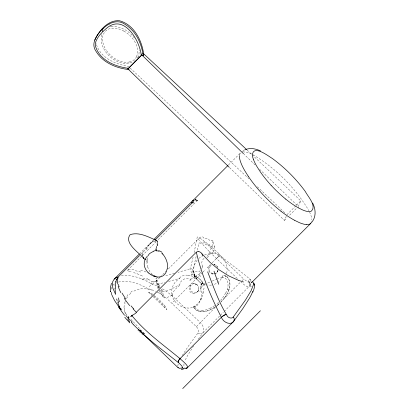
<?xml version="1.0" encoding="UTF-8"?>
<svg xmlns="http://www.w3.org/2000/svg" width="409" height="409" viewBox="0 0 409 409"><rect width="100%" height="100%" fill="white"/><g stroke="black" fill="none" stroke-linecap="round" stroke-linejoin="round"><path stroke-width="0.31" stroke-dasharray="2.04 1.53" d="M133.922 291.101L137.122 289.695L140.435 288.897L144.459 288.677L148.902 289.265L148.942 288.744A5.619 3.067 -54.4 0 1 149.694 286.571L150.088 285.789A5.312 2.889 -54.5 0 1 151.514 283.872L155.916 285.37L160.103 287.353M147.286 262.951L147.312 262.164M158.053 288.872L158.084 287.726A6.012 5.399 -14.3 0 1 158.309 286.965L158.508 286.096L157.562 284.756L155.977 278.575L156.427 278.069L157.946 277.66M157.526 284.638L158.227 284.04L164.781 282.45M177.772 366.137L178.263 363.616M147.317 262.036L147.721 259.24M183.963 363.892L183.922 366.367L185.129 367.584M111.156 289.214L111.902 286.781M197.47 250.134L198.825 243.135L199.382 242.874L200.952 243.59L201.882 243.329A6.012 5.399 -14.3 0 1 202.7 243.048L203.958 242.905A1.253 1.125 -14.3 0 1 204.423 243.064L206.208 244.971L208.171 244.372L209.572 244.679L211.734 247.108L213.365 246.29L214.326 246.571L214.526 248.718L212.915 253.846A16.703 15 -14.3 0 0 204.331 255.068M204.081 288.069L202.89 292.486M194.111 252.629L197.194 237.246L197.7 236.791L199.249 237.501L200.333 237.261A6.012 5.399 -14.3 0 1 201.151 236.98L202.409 236.837A1.253 1.125 -14.3 0 1 202.874 236.995L204.658 238.907L206.617 238.309L208.023 238.611L210.185 241.044L211.816 240.226L212.777 240.502L214.536 247.01M196.172 256.356L191.995 274.383A6.892 6.191 -14.3 0 0 191.923 274.828L191.473 274.93A14.913 13.395 -14.3 0 0 190.931 275.078L188.457 275.83A16.703 15 -14.3 0 1 194.479 276.642L194.454 275.237L193.15 271.034A12.633 11.35 -14.3 0 0 192.649 269.94L191.749 268.887A1.35 1.212 -14.3 0 0 191.361 268.733L190.374 268.764A6.892 6.191 -14.3 0 0 189.955 268.856L177.981 272.363M218.109 270.088C215.609 279.5 202.547 269.991 211.182 264.797M226.566 273.509C229.423 263.861 221.744 253.084 211.709 252.588M142.833 254.424L142.956 253.943M193.089 257.235L190.436 268.376A6.892 6.191 -14.3 0 0 190.374 268.764L191.923 274.828L192.91 274.802A1.35 1.212 -14.3 0 1 193.299 274.95L193.764 275.359A7.357 6.61 -14.3 0 1 194.495 276.658L190.389 279.265L190.052 279.107A7.045 6.329 -14.3 0 0 179.74 284.623C174.346 287.159 167.639 292.225 161.284 291.54C160.573 290.554 162.956 289.316 161.146 288.923M239.546 154.827L240.155 153.339L241.233 152.347M124.658 303.028L125.456 300.605M224.439 298.059C228.498 292.691 232.951 282.931 227.246 276.99C225.666 275.538 221.52 273.892 227.102 276.857C233.882 284.725 227.005 295.865 221.029 302.036M101.555 34.745C98.068 51.074 117.812 68.651 133.472 61.846M225.691 293.059C228.968 288.212 229.72 277.982 222.128 276.944A13.814 13.18 23.1 0 1 213.979 284.485L213.723 284.567M202.736 292.972L202.573 293.504M201.172 297.916L199.873 301.377M200.65 272.036L200.277 273.074M198.518 290.37L198.81 288.033M201.882 268.401L202.475 266.648L201.576 268.365M101.729 34.208L101.928 33.676M202.552 266.586L202.67 266.269A7.045 6.329 -14.3 0 1 204.163 258.202M225.63 276.152L225.298 276.852L225.962 275.334M217.792 270.83L217.348 271.883L217.665 271.136M229.628 167.68L284.408 220.4L286.264 216.197M252.021 154.663L300.794 200.865L298.319 206.468L259.546 169.234M136.534 56.682C138.978 51.539 137.179 45.476 134.3 40.905M137.71 57.587L138.549 55.696A13.62 13.154 23.8 0 0 138.963 54.198L139.218 50.01M198.416 290.6L197.997 291.336M126.427 298.621L127.674 296.658M182.281 355.539L188.222 346.346L197.925 332.987C199.26 330.927 197.987 328.222 196.397 326.699L171.698 303.135A57.055 36.115 47.9 0 0 166.647 298.596M144.326 250.962L144.628 250.472M193.636 345.866L187.803 355.181A185.65 16.825 -46.3 0 0 184.817 361.213M200.308 270.594L198.861 271.852L193.15 271.034L194.398 275.911M198.319 339.107L202.961 332.706C205.032 329.265 202.767 324.95 200.19 322.45L173.094 296.689L167.393 292.031L161.535 288.151M196.397 326.699L215.405 307.215M146.049 248.406L147.971 246.09M145.538 249.096L149.638 244.311M193.094 293.36L195.962 293.028L198.12 291.121M197.496 291.919L197.89 291.433M194.209 283.657C188.344 282.997 187.102 292.721 193.171 293.381M190.088 285.533L190.415 285.165M209.403 266.233L209.73 265.865M216.811 272.619L217.138 272.251M112.894 285.293L114.586 283.79M202.158 283.555L200.461 285.303M129.341 294.638L131.412 292.762M129.224 66.447C116.723 64.632 100.875 58.507 96.57 44.872A10.394 10.041 23.8 0 1 96.279 42.955M149.679 244.27L149.985 243.963M134.198 61.457L135.098 60.563M137.787 57.863L139.633 56.028M141.826 53.819L142.726 52.919M139.612 253.784L153.533 239.843M228.421 165.011L240.579 152.838M149.842 244.107L153.329 241.059M140.44 254.695L144.587 250.538M197.45 200.354L157.613 240.247M153.344 281.913A2.5 2.265 -40.9 0 1 152.087 281.622L150.461 283.248C141.494 278.1 130.931 274.066 120.45 275.906M152.547 284.178L155.64 281.218A6.099 4.264 -30.1 0 0 156.478 280.61M168.375 268.897L198.201 239.03A1.109 1.002 -14.1 0 1 198.917 238.687M202.45 272.537L175.824 299.199A6.033 0.547 -46.3 0 0 172.097 303.381M202.869 272.113L205.405 269.572M207.097 267.88L210.482 264.495M212.169 262.803L216.397 258.57A4.898 0.445 -46.3 0 1 217.603 257.414A6.575 0.598 -46.3 0 1 218.268 256.826A6.938 0.629 -46.3 0 1 218.841 256.356M286.883 214.797L295.574 206.09M296.448 205.216L300.794 200.865M284.408 220.4L287.016 217.787M289.628 215.175L296.581 208.212M215.829 306.791L219.209 303.406M220.901 301.714L240.344 282.241M219.561 316.085L202.961 332.706A4.029 3.891 23.8 0 1 200.41 333.882M220.4 315.247L223.319 312.323M224.152 311.489L248.646 286.96A3.548 3.43 23.8 0 0 249.638 284.577A3.374 3.257 23.8 0 0 249.505 283.728M141.734 256.146L127.593 270.308L128.993 270.206M142.184 255.697L156.335 241.53M159.822 277.46L157.255 280.032A4.458 3.231 -29.8 0 1 157.097 280.18L156.519 280.656M160.251 277.031L166.238 271.034M241.949 280.686L243.866 279.163L248.197 282.21M205.517 284.5A13.814 13.18 23.1 0 1 204.377 284.091L204.152 284.291A40.256 38.41 23.1 0 0 200.507 288.059M151.938 242.138L153.948 240.676M217.107 305.528L219.408 303.596L215.778 306.561M194.566 278.094L194.909 277.926M242.327 151.412L244.674 149.939M197.941 274.925L199.341 274.327M210.441 308.181L206.412 309.807L202.823 310.518M195.839 306.28C186.458 311.382 173.498 304.996 171.928 294.388M209.71 282.21L207.102 283.319M172.153 295.324C169.208 296.377 165.916 298.759 162.833 297.609L161.166 291.244M212.225 281.07L216.801 279.183M116.396 282.798L117.214 282.471M248.606 282.236L251.187 281.678M194.295 278.181L193.999 278.263M174.531 273.33L165.809 275.707M168.523 281.464L179.761 278.365L178.319 279.311A16.703 15 -14.3 0 0 172.138 295.257M194.459 306.837L193.927 307.185M192.24 278.708L192.598 278.611M118.538 282.052C129.096 279.746 139.939 283.892 148.902 289.265M110.123 26.83L111.176 26.621M129.581 61.963C124.909 62.976 120.041 61.56 115.962 59.269A28.293 27.367 22.6 0 1 106.054 49.954M221.008 277.977L223.498 277.553M242.752 151.851L246.653 152.214L251.55 154.06M251.535 286.499C247.399 288.386 244.112 284.536 241.218 282.246M195.415 199.843L196.192 199.97L195.108 199.812L197.378 200.303M195.124 199.822L196.238 199.965L195.073 199.802M194.612 283.682L196.126 284.137M135.328 270.676L141.35 272.179M130.282 271.607L131.11 271.827M127.501 270.605L129.356 271.356M215.062 264.684L214.055 264.403L215.921 265.114L217.772 267.271M150.379 289.633L151.877 290.093M196.376 200.032L197.44 200.338M133.492 272.522L137.122 273.774M152.485 284.163L152.419 284.137A8.246 4.806 47.5 0 1 150.466 283.207L151.524 283.892M194.51 276.653L195.993 277.21A16.703 15 -14.3 0 1 197.429 259.935M137.179 273.795L140.768 275.283M159.495 290.001L160.548 290.692L160.088 292.522L160.41 293.555L163.452 295.462L162.721 297.312M141.77 275.743L142.526 276.101M253.038 154.791C275.917 168.217 295.344 188.002 308.928 210.707M157.296 292.43L157.905 292.757M123.896 31.084L119.316 29.1L115.154 28.247A15.215 14.683 23.8 0 0 111.355 28.344C105.415 28.916 101.473 35.087 102.526 40.772A17.73 17.137 23.1 0 0 102.751 42.204L103.993 46.156L106.038 49.964M146.565 278.212L147.598 278.795M148.37 279.255L152.092 281.617M202.455 283.979C198.058 281.637 194.842 277.241 193.958 272.333M202.828 240.011L203.391 240.39M152.935 294.357C152.122 293.974 148.856 291.418 148.656 292.338A2.26 1.319 47.4 0 0 148.789 292.466L152.388 294.991M196.443 284.316L197.675 285.395L198.595 287.062M163.784 296.499L166.611 298.667M204.434 241.157L204.837 241.479M153.83 296.116L160.522 302.246L166.422 309.27A1.774 1.038 47.4 0 0 166.678 309.495L166.867 309.46A0.976 0.567 47.6 0 0 166.821 309.296L166.253 308.166A15.051 8.707 47.8 0 0 165.855 307.537M144.464 333.841L143.344 332.895M152.347 274.47L150.031 271.944L148.375 268.851A27.592 20.593 -20.6 0 1 147.986 267.757L147.797 267.072M143.467 333.187L143.452 333.166A4.79 0.567 44.5 0 0 144.254 333.836M205.901 242.358L208.498 244.756M218.943 254.367C229.495 263.974 241.796 271.458 252.128 281.305M159.413 288.064C157.439 286.208 160.538 283.938 156.724 283.212A1.253 1.125 -14.3 0 1 156.504 282.808L156.535 281.663A6.012 5.399 -14.3 0 1 156.759 280.896L156.918 279.894L155.977 278.575M140.149 330.303L143.181 332.936M140.256 330.298L143.16 332.921M130.164 68.098L248.861 178.728M247.087 150.026L251.571 154.239M257.373 186.765L285.093 213.094M219.495 255.906A5.746 0.521 -46.3 0 0 218.83 256.361A5.874 0.532 -46.3 0 1 219.505 255.901L243.866 279.163M198.201 239.03L203.866 245.758L210.543 252.828L237.716 278.912M148.784 292.466L152.092 295.615M153.196 296.668L166.422 309.27M249.577 278.872L251.571 281.193M210.425 246.617L208.585 244.843M255.098 164.939L243.984 154.183M124.684 312.599L125.011 312.951M125.67 313.647L127.475 315.574M144.418 333.795L129.438 317.675M164.045 304.935L164.377 305.375M204.045 285.513L202.593 282.522L199.863 279.189L197.567 277.374L194.444 275.738L194.873 276.867L194.163 274.112M196.202 278.12L196.826 279.05M201.928 281.535L202.593 282.522M193.391 306.888C197.762 315.232 209.505 311.295 215.349 306.847C211.581 309.301 207.337 311.346 202.777 311.561A11.825 11.37 33.1 0 1 198.748 311.126M309.582 212.041L311.28 216.366L311.893 219.725M125.998 314L125.767 313.473M125.737 313.396L125.22 312.062M203.866 285.032L204.137 285.763M194.883 276.903L195.032 277.609A1.784 0.792 15.2 0 1 194.878 277.91M161.903 289.393L163.452 295.462M158.999 284.628L159.617 287.052M156.918 279.894L158.467 285.963M158.58 286.867L158.891 288.079M159.51 290.508L160.134 292.931M156.468 282.645L158.017 288.713M124.571 309.731L124.264 307.45M142.066 52.935L142.158 53.497M212.987 240.942C212.665 246.305 209.592 252.583 207.082 256.699A7.045 6.329 -14.3 0 0 206.054 257.051M229.096 289.183A1.692 0.506 17.3 0 1 227.276 289.209M198.738 311.167A8.006 7.643 31 0 1 193.83 307.231M193.851 306.954A1.871 0.373 -24.4 0 1 194.479 306.029A14.576 13.906 23.1 0 0 200.507 288.059M225.579 293.002A37.209 35.501 23.1 0 1 220.538 300.339M218.524 302.389A37.209 35.501 23.1 0 1 216.346 304.276M214.613 305.569A37.209 35.501 23.1 0 1 210.395 308.1M202.818 310.482A10.619 10.133 23.1 0 1 198.902 310.237A6.457 6.161 23.1 0 1 194.413 306.05M179.725 278.258A4.663 2.05 -16.1 0 1 183.743 275.467A4.663 2.05 -16.1 0 1 188.498 275.814M172.276 295.267A16.304 6.365 -30.3 0 1 180.129 285.068M198.805 258.514A16.703 15 -14.3 0 1 201.836 256.279M207.353 257.828A16.207 3.732 -68.8 0 1 213.094 253.437M194.822 277.532A13.599 0.537 74 0 1 195.195 278.595M195.533 284.056A14.642 0.567 78.1 0 1 195.747 284.991M194.74 278.156A5.675 1.887 7 0 1 194.479 278.248M195.742 278.156A10.644 1.299 -7.4 0 1 195.415 278.268M190.17 279.914A13.799 1.094 -17.7 0 1 190.742 279.756M189.684 280.344A15.624 4.013 -25.6 0 1 191.31 279.807M194.459 276.157A3.962 1.263 18.9 0 1 195.809 276.959M196.284 277A12.74 5.01 14 0 1 197.256 274.659M200.062 272.885A3.415 1.943 88.4 0 1 199.331 274.296M200.487 275.743A13.809 2.04 -74.9 0 1 200.021 276.821M199.837 301.336A16.227 9.637 80.2 0 1 194.469 306.883M203.503 291.637A9.335 0.782 -72.9 0 1 200.727 300.508M201.448 283.713A14.356 2.924 -63.7 0 1 199.929 291.709M200.538 288.023A2.122 1.207 72.7 0 1 200.671 285.129L202.153 283.636A15.113 3.645 -35.2 0 0 205.645 283.718M216.882 279.025A9.443 2.05 -22.6 0 1 221.228 277.829M213.682 273.841A16.058 0.787 -3.6 0 1 211.847 273.974M222.067 276.944A1.968 0.92 -59 0 1 224.117 275.257M202.194 283.652A2.137 0.337 23.9 0 1 202.649 283.524M211.637 285.017A13.814 13.18 23.1 0 1 207.547 284.971M202.997 283.682A2.239 0.322 21.3 0 1 204.372 284.127M218.012 269.991A4.489 4.397 89.6 0 1 211.085 272.864A4.489 4.397 89.6 0 1 211.663 265.247M213.718 264.751A4.489 4.397 89.6 0 1 217.874 267.895M147.782 259.199A17.25 7.74 -37.4 0 1 147.623 257.67M147.644 259.398A11.825 5.7 -48.7 0 1 146.805 259.475M146.56 262.404A20.583 14.596 -35.1 0 1 146.739 259.393M216.397 258.565A4.734 0.429 -46.3 0 1 217.603 257.419M157.935 292.45A38.712 24.105 47.7 0 1 163.881 296.223M151.826 289.828A31.994 19.141 46.6 0 1 155.446 291.249M148.861 289.132A30.92 17.643 44.6 0 1 150.343 289.495M197.92 332.987A3.114 3.011 23.8 0 0 199.377 333.775L199.418 333.785A3.436 3.318 23.8 0 0 200.405 333.867M219.009 256.192A47.833 9.637 42.6 0 1 207.373 244.383M130.742 292.369A65.011 29.591 26.7 0 1 132.961 290.477M126.923 296.423A87.592 36.473 15.8 0 1 128.196 294.245M123.978 307.415A97.71 37.756 6.9 0 1 125.082 303.095M124.627 311.975A93.738 35.675 12.6 0 1 124.142 309.659M146.432 259.884A13.988 6.457 -46 0 1 146.34 259.873M142.654 256.126A19.591 8.241 -30.7 0 1 142.751 254.459M142.24 254.28A18.006 7.372 -32.8 0 1 143.206 251.295M195.666 200.354A49.561 9.836 47.5 0 1 198.058 201.146M195.364 199.597A49.745 13.016 63.2 0 1 196.069 198.8M218.948 253.657A45.082 7.674 42.6 0 1 210.978 246.412M204.449 242.123A34.683 28.564 58.9 0 1 205.476 242.992M203.232 240.65A26.018 23.978 73 0 1 204.255 241.417M199.863 238.457A9.811 9.458 -74.2 0 1 202.787 240.068M199.802 238.657A3.129 2.889 -16 0 0 199.541 238.626A2.142 1.963 -14.9 0 0 198.912 238.646M140.645 270.318A49.52 25.675 46.4 0 1 157.388 277.808M147.675 267.118A27.347 20.389 -22.2 0 1 146.933 263.023M154.178 295.482A29.474 17.357 47.3 0 1 163.886 305.022M164.423 305.354A21.396 12.526 47.6 0 1 165.921 307.517M143.421 333.468A21.416 2.495 44.4 0 1 139.086 329.511M155.205 281.116A4.218 3.313 -30.9 0 1 153.36 281.74M129.229 271.371A40.603 1.743 11 0 1 129.658 271.423M141.55 278.826A47.787 5.327 24.4 0 1 143.569 279.572M140.665 275.058A49.76 18.661 43 0 1 141.667 275.513M143.334 278.13A50.082 17.976 42 0 1 147.163 280.231M147.629 278.984A48.727 21.513 46 0 1 148.401 279.444M128.283 269.373A51.871 21.784 40.1 0 1 134.489 269.465M143.262 335.043A36.074 10.322 41.7 0 1 139.827 332.266M138.339 330.999A36.074 10.322 41.7 0 1 137.843 330.569M153.712 240.195A13.441 3.773 -59.2 0 1 154.679 239.863M151.243 242.685A7.797 1.247 -47.9 0 1 152.03 241.995M150.272 243.6A7.055 1.002 -47.2 0 1 151.264 242.665M149.571 244.429A7.055 0.925 -46.9 0 0 148.62 245.42A7.684 1.155 -47 0 0 148.002 246.09M146.044 249.889A13.563 3.696 -44.4 0 1 147.378 248.12M136.616 56.723A10.588 10.22 21.9 0 1 129.576 61.943M123.886 31.099A28.216 27.193 23.7 0 1 134.28 40.915M129.852 68.262A2.127 0.516 45 0 1 129.944 68.446M134.408 38.047A29.75 28.737 23.8 0 0 125.405 29.934L120.486 27.628L115.364 26.498A16.749 16.176 23.8 0 0 111.171 26.611M109.356 24.791A32.367 31.268 23.8 0 1 109.75 24.509M197.005 279.291A4.657 1.13 45 0 0 202.659 283.595A4.657 1.13 45 0 0 198.472 277.992A4.657 1.13 45 0 0 197.005 279.291M190.175 287.778A4.693 4.243 63.6 0 0 196.586 292.476A4.693 4.243 63.6 0 0 196.775 284.541A4.693 4.243 63.6 0 0 190.175 287.778"/><path stroke-width="0.61" d="M115.011 288.161L115.614 294.429L112.848 288.171L112.352 283.391L112.792 281.535L113.86 279.598L115.512 277.992L117.317 276.939M192.194 201.678L192.102 202.956M192.005 202.624L192.01 202.936M192.005 202.726L192.066 202.164M157.69 244.827L157.659 245.323M117.782 278.969L118.104 277.057L139.607 255.528M239.439 155.527L239.444 157.138A60.875 14.76 45 0 0 240.615 162.005L241.525 164.321A61.493 14.908 45 0 0 244.608 170.42L248.156 176.131M115.128 285.784L115.849 281.811M192.025 202.419L192.092 201.985M167.526 268.948C168.206 263.703 166.294 258.294 162.915 254.296M94.74 40.133C98.988 30.721 108.191 19.606 119.571 20.762C134.172 24.78 141.923 40.491 143.758 54.499L143.232 55.701A1.109 0.271 45 0 1 143.109 55.742L142.93 55.675M116.033 281.193L116.611 279.598M311.622 221.949L310.738 223.401L251.607 282.609M111.478 283.233L110.338 287.849L110.675 291.919L110.578 291.239M252.808 292.184C253.928 289.485 255.196 286.366 253.963 283.483L254.434 285.083M128.825 69.571C116.335 68.16 103.14 62.822 96.284 51.733C90.067 43.298 97.178 35.041 102.444 28.681M229.183 167.25L127.92 68.886L141.846 54.908A2.868 0.695 45 0 0 142.951 55.706M147.981 255.855L148.866 254.424A3.952 1.754 -37.9 0 1 149.95 253.34L153.365 251.387M116.836 279.096L118.032 277.133M311.924 222.021C316.413 216.652 315.666 208.922 312.665 203.028M198.084 251.647A3.047 2.827 -83.4 0 0 196.34 252.2C201.632 275.17 211.422 298.079 222.353 319.235C224.597 322.45 230.114 325.313 233.278 321.801L242.859 308.56L249.347 298.417A169.377 15.353 -46.3 0 0 252.742 291.366M147.327 256.162C138.968 265.543 148.789 277.343 159.433 277.051M251.637 282.578L251.837 281.929M141.274 55.501C140.072 41.958 125.814 15.895 109.147 26.319A32.367 31.268 23.8 0 0 108.078 27.081C103.027 31.033 98.073 35.741 95.752 41.841A10.394 10.041 23.8 0 0 95.696 46.871C100.098 60.404 115.456 66.749 128.487 68.308M127.92 68.886L141.846 54.908M139.162 254.234L114.346 279.025M153.983 239.393L191.386 201.939M227.971 165.461L192.854 200.63L193.667 200.103M155.262 239.848L192.133 202.92M136.545 312.047L196.075 252.435M131.662 315.319C145.307 332.272 163.401 344.874 180.032 358.657A5.419 1.999 -39.3 0 0 178.258 362.287A5.634 2.076 -39.3 0 1 180.037 358.657L221.218 317.415A4.53 1.672 -39.3 0 1 222.603 316.244A6.079 2.244 -39.3 0 1 223.585 315.579A5.685 2.096 -39.3 0 1 225.998 314.439M178.007 367.522L179.582 368.376L182.557 367.829A3.114 3.011 23.8 0 0 184.009 368.616L184.05 368.627A3.436 3.318 23.8 0 0 185.037 368.708A3.778 3.65 23.8 0 0 186.039 368.519A4.167 4.024 23.8 0 0 187.593 367.548L233.278 321.801M182.721 388.55L260.39 310.774M310.738 223.401L309.685 224.117A60.844 14.75 45 0 1 306.203 224.546M127.935 68.84L127.971 68.809A2.868 0.695 45 0 0 129.04 69.632M101.918 29.883C107.572 23.385 117.291 18.512 125.159 24.433C135.941 31.033 141.601 43.548 143.232 55.701M182.588 367.814L181.898 366.065L179.055 363.115L154.142 343.56L139.367 330.753M244.674 149.939C249.746 147.46 255.686 148.61 260.574 150.972M186.668 367.665C190.374 367.006 181.136 359.808 180.032 358.657M182.209 369.112L181.417 369.143L183.457 369.082M306.208 224.551L304.403 224.275A61.519 14.913 45 0 1 299.373 222.639L294.388 220.216M153.355 275.891L155.4 276.397M243.493 281.99L238.749 280.436M156.039 276.561L154.484 275.901M238.575 280.375L228.575 275.799L218.631 269.516L209.991 262.343L201.934 253.779L202.583 256.054M158.503 250.957L159.029 251.192M298.437 207.884L302.604 209.94A50.01 12.122 45 0 0 306.801 211.335L308.314 211.581A50.036 12.132 45 0 0 311.223 211.228C317.057 205.901 307.783 196.519 305.365 191.56C296.131 178.958 284.94 167.756 272.363 158.493C268.11 155.982 253.258 144.193 252.353 155.093A50.051 12.132 45 0 0 253.34 159.162M280.973 211.218L279.137 209.761A40.89 9.913 45 0 1 261.729 193.299L259.234 190.492A50.803 12.316 45 0 1 248.191 176.151M156.703 240.538C148.6 237.128 139.096 231.612 130.113 234.674C123.579 243.355 139.801 253.099 143.968 258.565L144.244 258.759A13.988 6.457 -46 0 0 145.507 259.659M143.176 53.339L246.637 149.602M252.614 281.867L253.248 282.45L253.447 284.684L251.095 290.687L245.564 299.874L233.237 317.077C231.785 318.836 229.096 317.946 227.67 316.617C218.968 302.875 213.58 286.985 207.665 271.837M161.754 253.094L162.199 253.529M133.411 324.664L178.268 367.87M139.188 330.579L138.308 329.731M141.831 54.954L243.539 153.748M130.461 320.676L128.927 319.061A1.605 0.378 52.1 0 1 128.666 318.775L128.273 318.013M133.682 308.938L131.038 305.881M133.268 324.501L131.279 322.169M127.991 318.023L125.798 315.446M119.213 307.277L114.592 300.62L111.954 295.134M125.629 298.831L122.056 293.141M121.32 309.501L120.982 309.005M120.946 309.506L120.456 308.703M120.875 308.841L120.66 308.514M120.762 309.219L120.911 309.455M119.54 306.975L119.377 306.638A17.495 8.395 57.2 0 1 119.188 306.31M120.072 308.069L119.97 307.803M119.223 306.31L117.731 302.568M253.34 159.157L254.107 161.09A49.99 12.117 45 0 0 256.704 166.177L259.689 170.936A41.723 10.118 45 0 0 271.06 185.262M119.142 286.878L118.37 284.413M111.795 294.669L111.529 293.754M117.076 300.503L116.642 298.948M157.434 241.929L157.526 242.307M111.422 293.309L111.243 292.435M294.362 220.175A50.885 12.336 45 0 1 280.993 211.269M285.681 199.065A35.271 8.553 45 0 1 271.095 185.262M298.412 207.844A41.779 10.128 45 0 1 285.697 199.106M187.593 367.543A4.126 3.988 23.8 0 1 186.039 368.519M233.263 317.052A3.43 3.313 23.8 0 1 233.253 321.776M225.972 314.48A5.654 2.05 -39.2 0 0 223.58 315.641A6.099 2.209 -39.3 0 0 222.614 316.28M120.031 308.943A46.099 12.745 40.9 0 1 118.508 307.011M120.205 308.846A12.219 2.802 40.9 0 1 119.632 307.767M119.408 301.75A33.293 6.692 68.8 0 1 118.39 297.91M154.643 241.448A18.006 4.647 -59.9 0 1 156.345 240.696M156.724 240.497A19.591 5.251 -68.6 0 1 157.496 241.806M157.184 242.91A17.96 4.836 -68.7 0 1 157.194 245.543M156.601 246.392A13.988 4.468 -63.7 0 1 155.732 249.93M156.642 249.439A11.825 5.005 -57.6 0 1 156.253 250.533M156.371 250.901A20.583 11.564 -66.4 0 1 158.477 251.024M153.421 251.228A17.25 7.97 -38.9 0 1 156.535 250.369M143.856 258.646A17.96 7.551 -35.6 0 1 143.084 256.918M193.621 202.936A55.021 11.738 45 0 1 193.513 201.238M198.186 251.494A5.746 5.363 87 0 1 201.98 253.744M248.283 280.83A57.873 8.793 31 0 1 249.894 285.871M136.647 312.292A11.677 6.524 -54.7 0 1 131.626 315.477M136.023 312.031A45.859 12.638 41.4 0 1 133.099 308.836M159.106 250.814A27.347 15.389 -81.1 0 1 162.02 252.297M162.215 253.483A27.592 14.658 -89.2 0 1 162.93 254.245M167.112 268.938A8.471 6.835 -71.3 0 1 159.433 277.067M128.339 318.054A2.423 0.971 40.9 0 1 128.319 317.865A3.753 1.626 33.3 0 1 128.365 317.665M128.523 317.589A8.471 3.763 16.3 0 1 128.406 316.361M130.481 316.684A12.981 4.622 -4.9 0 1 131.877 316.034M131.55 315.866A14.024 6.452 4.8 0 1 132.189 315.636M118.646 302.854A27.377 10.205 61.2 0 1 118.022 300.973M119.648 308.054A12.71 5.532 58 0 1 119.106 306.98M120.123 308.693A7.296 2.163 59.5 0 1 119.73 307.977M132.184 321.98A29.197 3.298 44.2 0 1 131.197 320.968M115.338 288.289A52.326 31.994 36.9 0 1 115.404 285.901M115.788 281.801A46.212 30.021 9.3 0 1 115.957 281.172M116.136 279.71A22.459 11.135 -28.8 0 1 116.33 279.204M117.823 284.148A59.908 22.526 34.1 0 1 117.49 278.8M120.875 292.68A60.629 21.933 36.5 0 1 118.196 286.407M129.699 305.615A52.771 17.117 39.5 0 1 124.264 298.319M124.546 315.237A43.482 14.847 39.6 0 1 120.041 309.051M129.781 322.859A36.074 10.322 41.7 0 1 124.765 317.205M191.847 201.724A49.561 9.836 47.5 0 1 194.408 200.185M129.765 321.914A99.3 33.973 20.1 0 1 127.756 319.071M218.774 284.306A115.895 16.841 65.4 0 1 214.009 271.162M102.761 28.656A1.692 0.409 45 0 1 103.083 28.829M102.961 31.447A1.692 0.409 45 0 1 101.953 30.159M143.007 53.328A2.127 0.516 45 0 1 143.856 54.515"/></g></svg>
